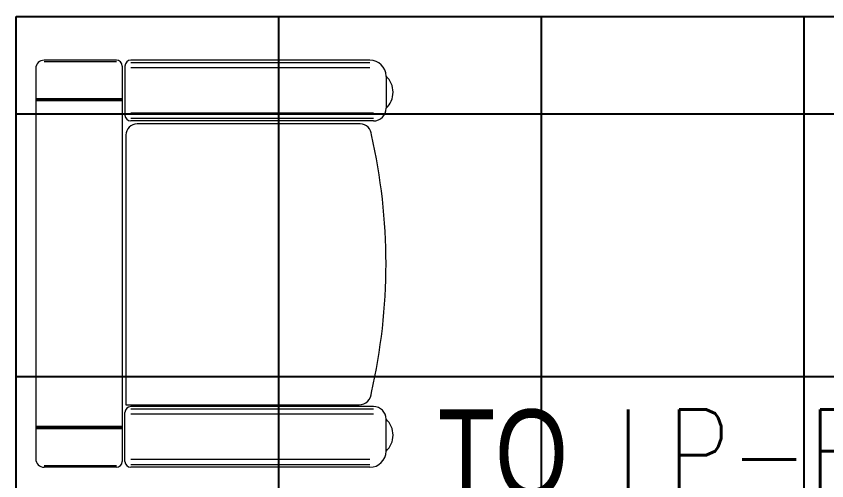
# Model space of a CAD drawing. Extents: x -12260 to 57327, y -29287 to 19916.
# Drawn here: x 3350 to 5202, y 7548 to 8610 of the extents above; entities that cross this region are included whole.
import ezdxf
from ezdxf import colors
from ezdxf.entities.mleader import LeaderData, LeaderLine
from ezdxf.math import Vec2, Vec3

# ---------------------------------------------------------------- set-up
doc = ezdxf.new("R2010")
doc.units = 0
doc.header["$LTSCALE"] = 0.25
doc.linetypes.add('DASHDOT', pattern=[25.4, 12.7, -6.35, 0, -6.35])
doc.layers.add('01-First Floor-FUR$0$FALSE CEILING', color=251, linetype='Continuous')
for name, color, linetype, lineweight in [('01-First Floor-FUR$0$LOADING', 253, 'Continuous', 5), ('01-First Floor-FUR$0$Walls', 251, 'Continuous', 5), ('E-LITE-CIRC', 6, 'Continuous', 25), ('E-LITE-CLNG-CNDT', 6, 'DASHDOT', 35)]:
    doc.layers.add(name, color=color, linetype=linetype, lineweight=lineweight)
doc.styles.add('DC_SIMPLEX', font='SIMPLEX.shx', dxfattribs={"width": 0.7})

# ---------------------------------------------------------------- blocks, each defined once
blk = doc.blocks.new('01-First Floor-FUR$0$single seat')
at = {"layer": '01-First Floor-FUR$0$LOADING'}
for p, q in [((-972558.1, -381684), (-972723.2, -381684)), ((-972558.1, -381687.4), (-972723.2, -381687.4)), ((-971978.9, -381684), (-972525.2, -381684)), ((-971978.9, -381689.9), (-972525.2, -381689.9)), ((-972742.2, -381703.1), (-972742.2, -382595.5)), ((-972544.8, -381697.3), (-972544.8, -382601.1)), ((-972538.5, -381697.3), (-972538.5, -381809.5)), ((-971978.9, -381701.7), (-972525.2, -381701.7)), ((-971942.2, -381720.6), (-971942.2, -381794)), ((-972544.8, -381772.1), (-972742.2, -381772.1)), ((-972544.8, -381774.6), (-972742.2, -381774.6)), ((-972544.8, -381777.1), (-972742.2, -381777.1)), ((-971971, -381805.1), (-972525.2, -381805.1)), ((-971971, -381816.9), (-972525.2, -381816.9)), ((-971971, -381822.8), (-972525.2, -381822.8)), ((-972001, -381829.5), (-972511, -381829.5)), ((-972536.4, -381854.9), (-972536.4, -382471.4)), ((-972536.4, -382471.4), (-972003.7, -382471.4)), ((-972538.5, -382600.9), (-972538.5, -382488.7)), ((-971971, -382475.4), (-972525.2, -382475.4)), ((-971971, -382481.3), (-972525.2, -382481.3)), ((-971971, -382493.1), (-972525.2, -382493.1)), ((-971942.2, -382577.6), (-971942.2, -382504.2)), ((-972544.8, -382521), (-972742.2, -382521)), ((-972544.8, -382523.6), (-972742.2, -382523.6)), ((-972544.8, -382526.1), (-972742.2, -382526.1)), ((-971978.9, -382596.4), (-972525.2, -382596.4)), ((-972558.1, -382610.8), (-972723.2, -382610.8)), ((-972558.1, -382614.2), (-972723.2, -382614.2)), ((-971978.9, -382608.3), (-972525.2, -382608.3)), ((-971978.9, -382614.2), (-972525.2, -382614.2))]:
    blk.add_line(p, q, dxfattribs=at)
for centre, radius, start, end in [((-972723.2, -381703.1), 19.1, 90, 180), ((-972558.1, -381697.3), 13.3, 0, 90), ((-972525.2, -381697.3), 13.3, 90, 180), ((-971978.9, -381720.6), 36.6, 0, 90), ((-971976, -381757.3), 49.9, 312.6462, 47.3538), ((-971971, -381794), 28.8, 270, 0), ((-972525.2, -381809.5), 13.3, 180, 270), ((-972511, -381854.9), 25.3, 90, 180), ((-972001, -381854.9), 25.3, 0, 90), ((-973252.2, -382149.1), 1310, 347.0217, 12.9783), ((-972003.7, -382443.3), 28.1, 270, 0), ((-972525.2, -382488.7), 13.3, 90, 180), ((-971971, -382504.2), 28.8, 0, 90), ((-971976, -382540.9), 49.9, 312.6462, 47.3538), ((-971978.9, -382577.6), 36.6, 270, 0), ((-972723.2, -382595.1), 19.1, 180, 270), ((-972558.1, -382600.9), 13.3, 270, 0), ((-972525.2, -382600.9), 13.3, 180, 270)]:
    blk.add_arc(centre, radius, start, end, dxfattribs=at)
blk = doc.blocks.new('01-First Floor-FUR')
at = {"layer": '01-First Floor-FUR$0$FALSE CEILING', "linetype": 'Continuous'}
for p, q in [((3950.4, 6586.9), (3950.4, 8609.1)), ((4550.4, 6586.9), (4550.4, 8609.1)), ((5150.4, 6586.9), (5150.4, 8609.1)), ((3350.4, 8386.9), (8296.4, 8386.9)), ((3350.4, 7786.9), (8296.4, 7786.9))]:
    blk.add_line(p, q, dxfattribs=at)
at = {"layer": '01-First Floor-FUR$0$FALSE CEILING'}
blk.add_lwpolyline([(3350.4, 8609.1), (8296.4, 8609.1), (8296.4, 6586.9), (3350.4, 6586.9)], close=True, dxfattribs=at)
at = {"layer": '01-First Floor-FUR$0$Walls'}
for p, q in [((5386, 8610), (3350.4, 8609.1, 0)), ((3350.4, 8609.1), (3350.4, 6586.9))]:
    blk.add_line(p, q, dxfattribs=at)
at = {"layer": '01-First Floor-FUR$0$LOADING'}
blk.add_blockref('01-First Floor-FUR$0$single seat', (976137.3, 390193.5, -0.1), dxfattribs=at)
blk = doc.blocks.new('ARR0W')
at = {"color": 45}
blk.add_ellipse((0, 0), major_axis=(0.4, 0), ratio=0.4, dxfattribs=at)
at = {"color": 45, "ltscale": 0.5}
blk.add_solid([(-1.4, 0.167), (-0.4, 0), (-1.4, -0.167)], dxfattribs=at)

msp = doc.modelspace()

# ---------------------------------------------------------------- block references
at = {"layer": 'E-LITE-CLNG-CNDT'}
msp.add_blockref('01-First Floor-FUR', (0, 0), dxfattribs=at)

# ---------------------------------------------------------------- leaders
at = {"layer": 'E-LITE-CIRC'}
ml = msp.add_multileader_mtext('Standard', dxfattribs=at)
ml.set_content('{\\Fdc_el_romans|c0;\\W0.8;TO\\Fromans|c0; \\Fsimplex|c0;LP-F1/S5}', color=256, style='DC_SIMPLEX')
ml.set_leader_properties()
ml.set_arrow_properties(name='ARR0W')
ml.build(insert=Vec2(0, 0))
ml.multileader.update_dxf_attribs({"dogleg_length": 200, "arrow_head_size": 140, "scale": 100})
ctx = ml.context
ctx.base_point, ctx.scale, ctx.char_height, ctx.arrow_head_size, ctx.landing_gap_size, ctx.plane_origin, ctx.plane_x_axis, ctx.plane_y_axis = Vec3(4066.8, 7578.1, -0.1), 100, 200, 140, 140, Vec3(23787.6, 3128.2, -0.1), Vec3(1, 0.000001, 0), Vec3(-0.000001, 1, 0)
ctx.text_align_type = 2
notes = []
notes.append((ctx, [(1, (1, 1, 0), (6093.7, 7578.1, -0.1), (-1, -0.000001, 0), 108.8, [(0, [(6779.8, 6265.4, -0.1)], 0, [])])]))
ctx.mtext.insert, ctx.mtext.text_direction, ctx.mtext.rotation, ctx.mtext.alignment, ctx.mtext.flow_direction = Vec3(5844.9, 7711.4, -0.1), Vec3(1, 0.000001, 0), 0.000001, 3, 5
for ctx, leaders in notes:
    for number, flags, end, landing, length, lines in leaders:
        leader = LeaderData()
        leader.index, (leader.has_last_leader_line, leader.has_dogleg_vector, leader.attachment_direction) = number, flags
        leader.last_leader_point, leader.dogleg_vector, leader.dogleg_length = Vec3(end), Vec3(landing), length
        for number, points, colour, breaks in lines:
            line = LeaderLine()
            line.index, line.vertices, line.color, line.breaks = number, Vec3.list(points), colors.encode_raw_color(colour), breaks
            leader.lines.append(line)
        ctx.leaders.append(leader)

doc.saveas('drawing.dxf')
